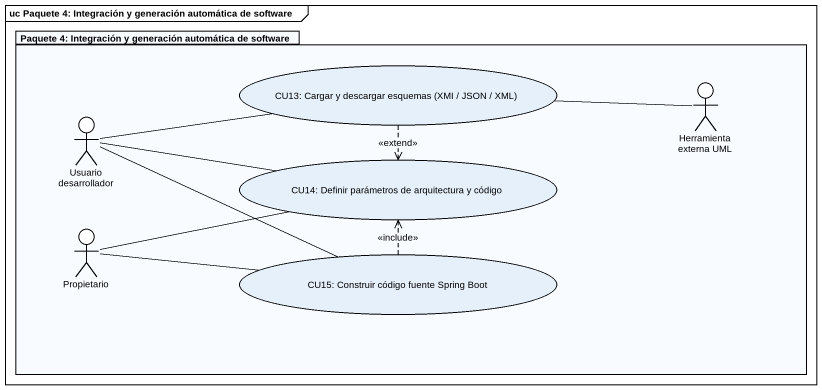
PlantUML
@startuml
mainframe uc Paquete 4: Integración y generación automática de software
package "Paquete 4: Integración y generación automática de software" as Paquete_4_Integración_y {
  usecase "CU13: Cargar y descargar esquemas (XMI / JSON / XML)" as CU13_Cargar_y_descargar
  actor "Herramienta externa UML" as Herramienta_externa_UML
  actor "Usuario desarrollador" as Usuario_desarrollador
  usecase "CU14: Definir parámetros de arquitectura y código" as CU14_Definir_parámetros_de
  actor Propietario
  usecase "CU15: Construir código fuente Spring Boot" as CU15_Construir_código
}
CU13_Cargar_y_descargar ..> CU14_Definir_parámetros_de : <<extend>>
Herramienta_externa_UML -left- CU13_Cargar_y_descargar
Usuario_desarrollador -right- CU13_Cargar_y_descargar
Usuario_desarrollador -right- CU14_Definir_parámetros_de
Usuario_desarrollador -right- CU15_Construir_código
Propietario -right- CU14_Definir_parámetros_de
Propietario -right- CU15_Construir_código
CU15_Construir_código .up.> CU14_Definir_parámetros_de : <<include>>
@enduml
